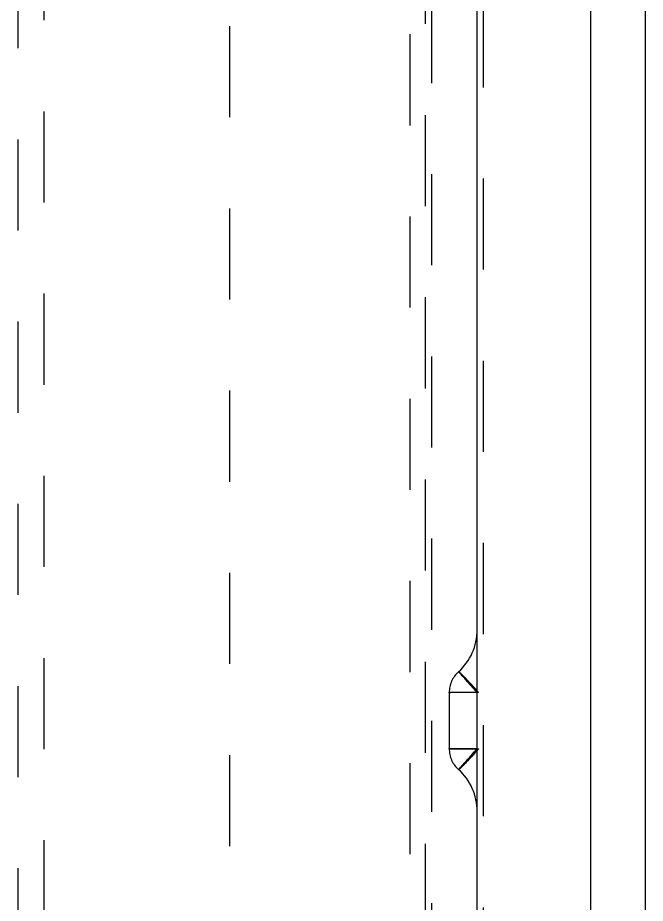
# Model space of a CAD drawing. Header units: millimetres. Extents: x 4797 to 6967, y -10922 to -3169.
# Drawn here: x 5385.09 to 5396.34, y -6447.4 to -6431.52 of the extents above; entities that cross this region are included whole.
import ezdxf

# ---------------------------------------------------------------- set-up
doc = ezdxf.new("R2010")
doc.units = ezdxf.units.MM
doc.header["$LTSCALE"] = 16.335
doc.linetypes.add('HIDDEN', pattern=[0.2, 0.1, -0.1])
doc.layers.get('0').update_dxf_attribs({"linetype": 'CONTINUOUS'})
doc.layers.add('DEFAULT_2', color=8, linetype='HIDDEN')

msp = doc.modelspace()

# ---------------------------------------------------------------- linework, layer by layer
at = {"color": 7, "linetype": 'Continuous'}
for p, q in [((5393.327, -6544.42), (5393.327, -6263.588)), ((5395.358, -6382.781), (5395.357, -6529.595)), ((5396.342, -6384.331), (5396.342, -6528.046))]:
    msp.add_line(p, q, dxfattribs=at)
at = {"layer": 'DEFAULT_2', "color": 8, "linetype": 'HIDDEN'}
for p, q in [((5385.554, -6403.802), (5385.553, -6484.455)), ((5385.086, -6404.303), (5385.086, -6483.953)), ((5388.883, -6405.541), (5388.883, -6482.715)), ((5392.121, -6408.953), (5392.121, -6479.303)), ((5392.392, -6420.202), (5392.392, -6468.054)), ((5393.44, -6462.178), (5393.44, -6430.616)), ((5392.505, -6431.063), (5392.505, -6457.193)), ((5392.825, -6443.626), (5392.825, -6444.631)), ((5393.351, -6443.626), (5392.825, -6443.626)), ((5392.825, -6444.631), (5393.325, -6444.631))]:
    msp.add_line(p, q, dxfattribs=at)
for centre, radius, start, end in [((5392.322, -6442.502), 1.005, 311.8102, 359.9999), ((5393.327, -6443.626), 0.502, 131.8102, 179.9999), ((5393.327, -6444.631), 0.502, 179.9999, 228.1896), ((5392.322, -6445.754), 1.005, 359.9999, 48.1896), ((5390.475, -6442.614), 3.472, 316.4816, 317.5714)]:
    msp.add_arc(centre, radius, start, end, dxfattribs=at)
for points, knots in [([(5392.992, -6443.251), (5392.996, -6443.255), (5393.053, -6443.316), (5393.108, -6443.378), (5393.159, -6443.436)], [0, 0, 0, 0, 0.068603, 1, 1, 1, 1]), ([(5393.353, -6443.626), (5393.312, -6443.575), (5393.229, -6443.486), (5393.129, -6443.381), (5393.064, -6443.315), (5393.029, -6443.277), (5393.008, -6443.266), (5392.995, -6443.249), (5392.993, -6443.252)], [0, 0, 0, 0, 0.378458, 0.70365, 0.828586, 0.921618, 0.979462, 1, 1, 1, 1]), ([(5393.327, -6443.626), (5393.285, -6443.578), (5393.174, -6443.452), (5393.064, -6443.327), (5392.993, -6443.252)], [0, 0, 0, 0, 0.381977, 1, 1, 1, 1]), ([(5392.994, -6443.253), (5392.998, -6443.249), (5393.019, -6443.279), (5393.054, -6443.299), (5393.111, -6443.364), (5393.154, -6443.408), (5393.178, -6443.433)], [0, 0, 0, 0, 0.070825, 0.270865, 0.587773, 1, 1, 1, 1]), ([(5393.159, -6443.436), (5393.172, -6443.451), (5393.228, -6443.514), (5393.284, -6443.578), (5393.327, -6443.626)], [0, 0, 0, 0, 0.235475, 1, 1, 1, 1]), ([(5393.178, -6443.433), (5393.192, -6443.448), (5393.252, -6443.511), (5393.311, -6443.575), (5393.353, -6443.626)], [0, 0, 0, 0, 0.236675, 1, 1, 1, 1]), ([(5393.351, -6443.626), (5393.284, -6443.626), (5393.161, -6443.624), (5393.016, -6443.621), (5392.92, -6443.624), (5392.869, -6443.62), (5392.837, -6443.631), (5392.825, -6443.626)], [0, 0, 0, 0, 0.378101, 0.703921, 0.82934, 0.922606, 1, 1, 1, 1]), ([(5393.325, -6443.626), (5393.261, -6443.626), (5393.094, -6443.623), (5392.928, -6443.622), (5392.825, -6443.626)], [0, 0, 0, 0, 0.382197, 1, 1, 1, 1]), ([(5392.825, -6444.631), (5392.83, -6444.628), (5392.855, -6444.633), (5392.906, -6444.627), (5392.988, -6444.629), (5393.053, -6444.629), (5393.089, -6444.629)], [0, 0, 0, 0, 0.069056, 0.269131, 0.587128, 1, 1, 1, 1]), ([(5392.891, -6444.633), (5392.882, -6444.633), (5392.859, -6444.632), (5392.837, -6444.631), (5392.825, -6444.631)], [0, 0, 0, 0, 0.430453, 1, 1, 1, 1]), ([(5393.325, -6444.631), (5393.282, -6444.631), (5393.137, -6444.632), (5392.993, -6444.635), (5392.891, -6444.633)], [0, 0, 0, 0, 0.297975, 1, 1, 1, 1]), ([(5392.992, -6445.005), (5393.001, -6444.995), (5393.115, -6444.873), (5393.224, -6444.746), (5393.327, -6444.63)], [0, 0, 0, 0, 0.076344, 1, 1, 1, 1]), ([(5392.992, -6445.005), (5392.995, -6445.007), (5393.008, -6444.991), (5393.029, -6444.979), (5393.064, -6444.941), (5393.129, -6444.876), (5393.228, -6444.77), (5393.312, -6444.681), (5393.353, -6444.631)], [0, 0, 0, 0, 0.020535, 0.078389, 0.171439, 0.296394, 0.621602, 1, 1, 1, 1]), ([(5393.353, -6444.631), (5393.325, -6444.665), (5393.225, -6444.776), (5393.122, -6444.885), (5393.047, -6444.959)], [0, 0, 0, 0, 0.295844, 1, 1, 1, 1]), ([(5393.047, -6444.959), (5393.034, -6444.971), (5393.019, -6444.977), (5392.998, -6445.007), (5392.994, -6445.003)], [0, 0, 0, 0, 0.738519, 1, 1, 1, 1])]:
    msp.add_open_spline(points, degree=3, knots=knots, dxfattribs=at)
msp.add_open_spline([(5393.089, -6444.629), (5393.176, -6444.63), (5393.264, -6444.631), (5393.351, -6444.631)], degree=3, dxfattribs=at)

doc.saveas('drawing.dxf')
